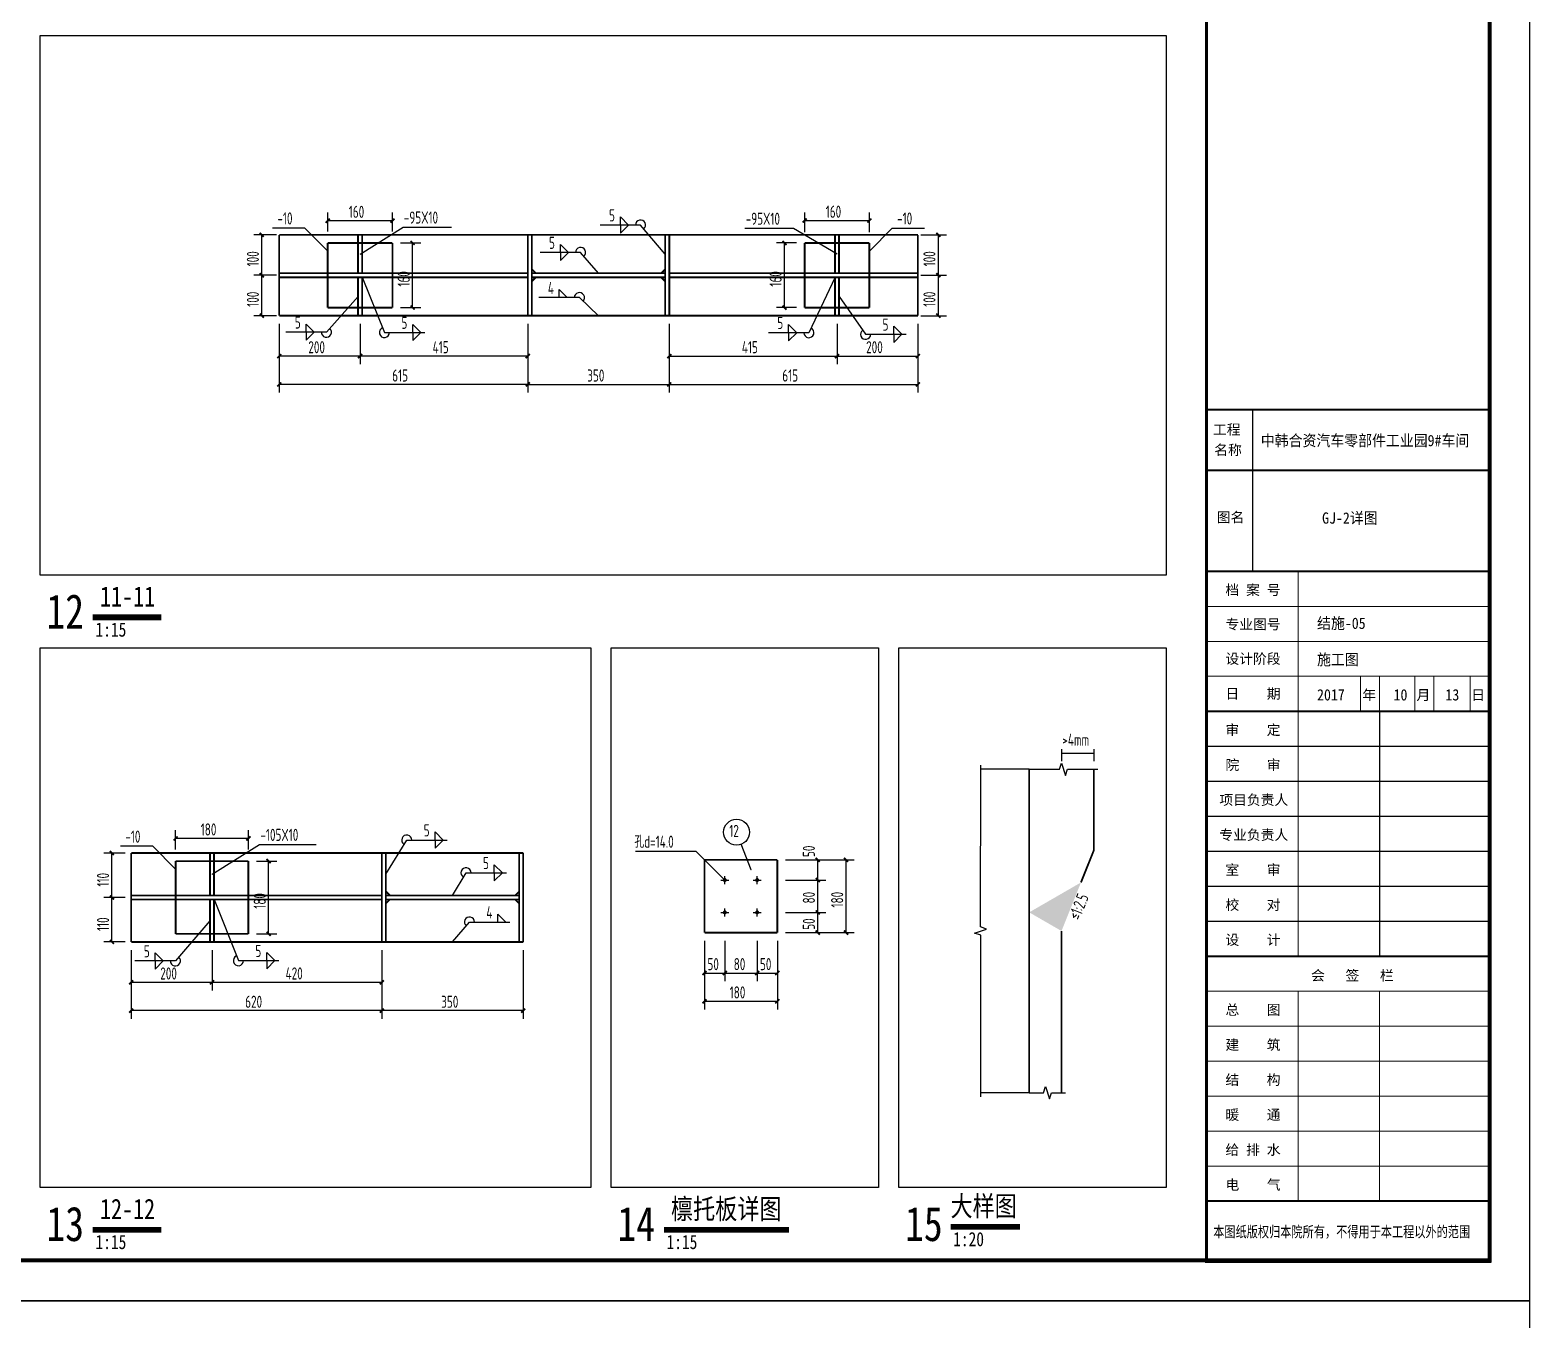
# Model space of a CAD drawing. Extents: x 4043574 to 4201224, y -1031091 to -644991.
# Drawn here: x 4111565 to 4148674, y -972166 to -940255 of the extents above; entities that cross this region are included whole.
import ezdxf

# ---------------------------------------------------------------- set-up
doc = ezdxf.new("R2010")
doc.units = 0
doc.header["$LTSCALE"] = 1000
doc.header["$MEASUREMENT"] = 0
for name, color, linetype in [('DIM_SYMB', 3, 'Continuous'), ('PUB_DIM', 3, 'Continuous'), ('PUB_TEXT', 7, 'Continuous'), ('PUB_TITLE', 4, 'Continuous'), ('墙线__粗线', 214, 'Continuous'), ('尺寸标注', 253, 'Continuous'), ('层10', 253, 'Continuous'), ('层1000', 2, 'Continuous'), ('焊缝标注', 253, 'Continuous'), ('编号标注', 253, 'Continuous'), ('螺栓孔标注', 253, 'Continuous'), ('钢板标注', 253, 'Continuous')]:
    doc.layers.add(name, color=color, linetype=linetype)
doc.layers.add('图签', color=130, linetype='Continuous', lineweight=20)
doc.styles.add('BIANHAO', font='SIMHEI.TTF', dxfattribs={"width": 0.8})
doc.styles.add('BILI', font='SIMHEI.TTF', dxfattribs={"width": 0.7, "height": 350})
doc.styles.add('TSSD', font='tssdeng.shx', dxfattribs={"width": 0.7, "height": 300, "bigfont": 'tssdchn.shx'})
doc.styles.add('TUMING', font='SimSun.ttf', dxfattribs={"width": 0.8, "height": 400})
doc.styles.add('图签字', font='SimSun.ttf', dxfattribs={"height": 250})

# ---------------------------------------------------------------- blocks, each defined once
blk = doc.blocks.new('$titleblk$00000195')
at = {"color": 4}
for p, q in [((-58.64, -136.95), (-58.64, -176.95)), ((-27.25, -211.55), (-27.25, -272.1)), ((-70, -220.2), (0, -220.2)), ((-70, -228.85), (0, -228.85)), ((-70, -237.5), (0, -237.5)), ((-70, -246.15), (0, -246.15)), ((-70, -254.8), (0, -254.8)), ((-70, -263.45), (0, -263.45))]:
    blk.add_line(p, q, dxfattribs=at)
at = {"color": 4, "const_width": 0.5}
blk.add_lwpolyline([(0, 136.4), (-70, 136.4)], dxfattribs=at)
at = {"layer": '图签', "color": 4}
for p, q in [((-40.03, 189.4), (-40.03, 173.4)), ((0, 181.4), (-40.03, 181.4)), ((-70, -185.6), (0, -185.6)), ((0, -194.25), (-70, -194.25)), ((-70, -202.9), (0, -202.9)), ((-52.32, -202.9), (-4.76, -202.9)), ((-47.32, -211.55), (-47.32, -202.9)), ((-31.92, -202.9), (-31.92, -211.55)), ((-27.25, -202.9), (-27.25, -211.55)), ((-18.46, -202.9), (-18.46, -211.55)), ((-13.8, -202.9), (-13.8, -211.55)), ((-4.76, -202.9), (-4.76, -211.55)), ((-4.76, -202.9), (-4.76, -211.55)), ((-47.32, -272.1), (-47.32, -211.55)), ((-4.76, -211.55), (-30.73, -211.55)), ((-27.25, -211.55), (-27.25, -272.1)), ((-70, -272.1), (0, -272.1)), ((-30.73, -272.1), (-52.32, -272.1)), ((-70, -280.75), (0, -280.75)), ((-47.32, -332.65), (-47.32, -280.75)), ((-47.32, -280.75), (-30.73, -280.75)), ((-27.25, -280.75), (-27.25, -332.65)), ((-27.25, -280.75), (-27.25, -332.65)), ((-70, -289.4), (0, -289.4)), ((-70, -298.05), (0, -298.05)), ((-70, -306.7), (0, -306.7)), ((-70, -315.35), (0, -315.35)), ((-70, -324), (0, -324)), ((-30.73, -332.65), (-47.32, -332.65))]:
    blk.add_line(p, q, dxfattribs=at)
at = {"layer": '图签'}
blk.add_line((-47.32, -211.55), (-47.32, -176.95), dxfattribs=at)
at = {"layer": '图签', "color": 4, "const_width": 0.8}
blk.add_lwpolyline([(-70, 226.4), (0, 226.4), (0, -347.6), (-70, -347.6), (-70, 226.4)], close=True, dxfattribs=at)
at = {"layer": '图签', "color": 4, "const_width": 0.5}
for points in [[(0, 189.4), (-70, 189.4)], [(0, 173.4), (-70, 173.4)], [(0, 99.4), (-70, 99.4)], [(0, -136.95), (-70, -136.95)], [(0, -151.95), (-70, -151.95)], [(0, -176.95), (-70, -176.95)], [(0, -211.55), (-70, -211.55)], [(-70, -272.1), (0, -272.1)], [(-70, -272.1), (0, -272.1)], [(-70, -332.65), (0, -332.65)]]:
    blk.add_lwpolyline(points, dxfattribs=at)
at = {"linetype": 'Continuous', "style": '图签字'}
for s, height, p in [('资质证书编号', 2.734, (-67.03, 179.99)), ('单位资质章', 2.734, (-67.7, 168.56)), ('注册师资质章', 2.734, (-67.04, 131.56)), ('工程', 2.5, (-68.41, -143.12)), ('名称', 2.5, (-68.08, -148.18)), ('图名', 2.5, (-67.46, -164.83)), ('档 案 号', 2.5, (-65.31, -182.8)), ('专业图号', 2.5, (-65.31, -191.29)), ('设计阶段', 2.5, (-65.31, -199.8)), ('日    期', 2.5, (-65.31, -208.45)), ('年', 2.5, (-31.46, -208.76)), ('月', 2.5, (-18.05, -208.76)), ('日', 2.5, (-4.55, -208.76)), ('审    定', 2.5, (-65.31, -217.4)), ('院    审', 2.5, (-65.31, -226.05)), ('项目负责人', 2.5, (-66.82, -234.7)), ('专业负责人', 2.5, (-66.82, -243.35)), ('室    审', 2.5, (-65.31, -252)), ('校    对', 2.5, (-65.31, -260.65)), ('设    计', 2.5, (-65.31, -269.3)), ('会   签   栏', 2.5, (-44.14, -278.11)), ('总    图', 2.5, (-65.31, -286.6)), ('建    筑', 2.5, (-65.31, -295.25)), ('结    构', 2.5, (-65.31, -303.9)), ('暖    通', 2.5, (-65.31, -312.55)), ('给 排 水', 2.5, (-65.31, -321.2)), ('电    气', 2.5, (-65.29, -329.85))]:
    blk.add_text(s, height=height, dxfattribs=at).set_placement(p)
at = {"color": 1, "linetype": 'Continuous', "style": '图签字', "width": 0.75}
blk.add_text('本图纸版权归本院所有，不得用于本工程以外的范围', height=2.7, dxfattribs=at).set_placement((-68.33, -341.58))
at = {"layer": 'PUB_DIM', "color": 3, "linetype": 'ByBlock', "style": '图签字', "width": 0.9}
for s, p in [('中韩合资汽车零部件工业园9#车间', (-56.56, -146)), ('施工图', (-42.66, -200.15))]:
    blk.add_text(s, height=2.8, dxfattribs=at).set_placement(p)
at = {"layer": 'PUB_DIM', "color": 1, "linetype": 'ByBlock', "style": '图签字', "width": 0.9}
for s, p in [('2017', (-42.66, -208.87)), ('10', (-23.74, -208.87)), ('13', (-10.91, -208.87))]:
    blk.add_text(s, height=2.8, dxfattribs=at).set_placement(p)

msp = doc.modelspace()

# ---------------------------------------------------------------- linework, layer by layer
at = {"linetype": 'ByBlock', "ltscale": 0.01}
for points in [[(4111815, -940391), (4139671, -940391), (4139671, -953741), (4111815, -953741)], [(4111815, -955541), (4125442, -955541), (4125442, -968891), (4111815, -968891)], [(4125942, -955541), (4132556, -955541), (4132556, -968891), (4125942, -968891)], [(4133056, -955541), (4139671, -955541), (4139671, -968891), (4133056, -968891)]]:
    msp.add_lwpolyline(points, close=True, dxfattribs=at)
at = {"layer": 'DIM_SYMB', "color": 3, "const_width": 143}
for points in [[(4113119, -954784), (4114813, -954784)], [(4113119, -969934), (4114813, -969934)], [(4127246, -969934), (4130339, -969934)]]:
    msp.add_lwpolyline(points, dxfattribs=at)
at = {"layer": 'DIM_SYMB', "color": 3, "const_width": 143, "elevation": 10611}
msp.add_lwpolyline([(4134339, -969864), (4136060, -969864)], dxfattribs=at)
at = {"layer": 'PUB_TITLE'}
for points in [[(4043574, -971691), (4148674, -971691), (4148674, -912291), (4043574, -912291)], [(4043574, -1031091), (4148674, -1031091), (4148674, -971691), (4043574, -971691)]]:
    msp.add_lwpolyline(points, close=True, dxfattribs=at)
at = {"layer": 'PUB_TITLE', "const_width": 100}
msp.add_lwpolyline([(4046074, -970691), (4147674, -970691), (4147674, -913291), (4046074, -913291)], close=True, dxfattribs=at)
at = {"layer": '墙线__粗线', "color": 253, "linetype": 'ByBlock'}
for p, q in [((4137085, -958044, 1602), (4137085, -958344, 1602)), ((4137085, -958144, 1602), (4137885, -958144, 1602)), ((4137885, -958044, 1602), (4137885, -958344, 1602)), ((4135078, -962444, 1602), (4135085, -958444, 1602)), ((4137035, -958544, 1602), (4137085, -958390, 1602)), ((4137085, -958390, 1602), (4137185, -958697, 1602)), ((4136285, -958544, 1602), (4135085, -958544, 1602)), ((4136285, -958544, 1602), (4137035, -958544, 1602)), ((4137185, -958697, 1602), (4137235, -958543, 1602)), ((4137235, -958543, 1602), (4137985, -958544, 1602)), ((4134931, -962594, 1602), (4135232, -962494, 1602)), ((4135085, -962644, 1602), (4134931, -962594, 1602)), ((4135232, -962494, 1602), (4135078, -962444, 1602)), ((4135085, -966644, 1602), (4135085, -962644, 1602)), ((4136285, -966544, 1602), (4135085, -966544, 1602)), ((4136285, -966544, 1602), (4136635, -966544, 1602)), ((4136635, -966544, 1602), (4136685, -966390, 1602)), ((4136685, -966390, 1602), (4136785, -966697, 1602)), ((4136785, -966697, 1602), (4136835, -966544, 1602)), ((4136835, -966544, 1602), (4137185, -966544, 1602))]:
    msp.add_line(p, q, dxfattribs=at)
at = {"layer": '墙线__粗线', "color": 2, "const_width": 45, "elevation": 1602}
for points in [[(4136285, -962082), (4136285, -958544)], [(4137885, -960544), (4137885, -958544)], [(4137565, -961343), (4137885, -960544)]]:
    msp.add_lwpolyline(points, dxfattribs=at)
at = {"layer": '墙线__粗线', "color": 3, "const_width": 45, "elevation": 1602}
for points in [[(4136285, -966544), (4136285, -962082)], [(4137085, -966544), (4137085, -962544)]]:
    msp.add_lwpolyline(points, dxfattribs=at)
at = {"layer": '墙线__粗线'}
msp.add_solid([(4137085, -962544, 1602), (4136285, -962082, 1602), (4137565, -961343, 1602)], dxfattribs=at)
at = {"layer": '尺寸标注', "color": 253, "linetype": 'ByBlock'}
for p, q in [((4118931, -945242), (4118931, -944772)), ((4120531, -945242), (4120531, -944772)), ((4130731, -945258), (4130731, -944769)), ((4132331, -945258), (4132331, -944769)), ((4117666, -945322), (4117099, -945322)), ((4120731, -945522), (4121231, -945522)), ((4130531, -945522), (4130031, -945522)), ((4133607, -945322), (4134237, -945322)), ((4117666, -946322), (4117099, -946322)), ((4133607, -946322), (4134237, -946322)), ((4117666, -947322), (4117099, -947322)), ((4120731, -947122), (4121231, -947122)), ((4130531, -947122), (4130031, -947122)), ((4133607, -947322), (4134237, -947322)), ((4117731, -947522), (4117731, -948522)), ((4117731, -947522), (4117731, -949222)), ((4119731, -947522), (4119731, -948522)), ((4119731, -947522), (4119731, -948522)), ((4123881, -947522), (4123881, -949222)), ((4123881, -947522), (4123881, -948522)), ((4123881, -947522), (4123881, -949222)), ((4127381, -947522), (4127381, -948522)), ((4127381, -947522), (4127381, -949222)), ((4127381, -947522), (4127381, -949222)), ((4131531, -947522), (4131531, -948522)), ((4131531, -947522), (4131531, -948522)), ((4133531, -947522), (4133531, -948522)), ((4133531, -947522), (4133531, -949222)), ((4115168, -960524), (4115168, -960052)), ((4116968, -960524), (4116968, -960052)), ((4113921, -960614), (4113392, -960614)), ((4117168, -960814), (4117668, -960814)), ((4130254, -960783), (4131254, -960783)), ((4130254, -960783), (4131954, -960783)), ((4130254, -961283), (4131254, -961283)), ((4130254, -961283), (4131254, -961283)), ((4113921, -961714), (4113392, -961714)), ((4130254, -962083), (4131254, -962083)), ((4130254, -962083), (4131254, -962083)), ((4130254, -962583), (4131254, -962583)), ((4130254, -962583), (4131954, -962583)), ((4113921, -962814), (4113392, -962814)), ((4117168, -962614), (4117668, -962614)), ((4128254, -962783), (4128254, -963783)), ((4128254, -962783), (4128254, -964483)), ((4128754, -962783), (4128754, -963783)), ((4128754, -962783), (4128754, -963783)), ((4129554, -962783), (4129554, -963783)), ((4129554, -962783), (4129554, -963783)), ((4130054, -962783), (4130054, -963783)), ((4130054, -962783), (4130054, -964483)), ((4114068, -963014), (4114068, -964014)), ((4114068, -963014), (4114068, -964714)), ((4116068, -963014), (4116068, -964014)), ((4116068, -963014), (4116068, -964014)), ((4120268, -963014), (4120268, -964014)), ((4120268, -963014), (4120268, -964714)), ((4120268, -963014), (4120268, -964714)), ((4123768, -963014), (4123768, -964714))]:
    msp.add_line(p, q, dxfattribs=at)
at = {"layer": '尺寸标注'}
for p, q in [((4120531, -944972), (4118931, -944972)), ((4130731, -944969), (4132331, -944969)), ((4117299, -946322), (4117299, -945322)), ((4121031, -947122), (4121031, -945522)), ((4130231, -947122), (4130231, -945522)), ((4134037, -946322), (4134037, -945322)), ((4117299, -947322), (4117299, -946322)), ((4134037, -947322), (4134037, -946322)), ((4119731, -948322), (4117731, -948322)), ((4123881, -948322), (4119731, -948322)), ((4127381, -948322), (4131531, -948322)), ((4131531, -948322), (4133531, -948322)), ((4123881, -949022), (4117731, -949022)), ((4123881, -949022), (4127381, -949022)), ((4127381, -949022), (4133531, -949022)), ((4116968, -960252), (4115168, -960252)), ((4113592, -961714), (4113592, -960614)), ((4117468, -962614), (4117468, -960814)), ((4131054, -961283), (4131054, -960783)), ((4131754, -962583), (4131754, -960783)), ((4131054, -962083), (4131054, -961283)), ((4113592, -962814), (4113592, -961714)), ((4131054, -962583), (4131054, -962083)), ((4128254, -963583), (4128754, -963583)), ((4128754, -963583), (4129554, -963583)), ((4129554, -963583), (4130054, -963583)), ((4116068, -963814), (4114068, -963814)), ((4120268, -963814), (4116068, -963814)), ((4128254, -964283), (4130054, -964283)), ((4120268, -964514), (4114068, -964514)), ((4123768, -964514), (4120268, -964514))]:
    msp.add_line(p, q, dxfattribs=at)
at = {"layer": '尺寸标注', "const_width": 45}
for points in [[(4118881, -945022), (4118981, -944922)], [(4120481, -945022), (4120581, -944922)], [(4130681, -945019), (4130781, -944919)], [(4132281, -945019), (4132381, -944919)], [(4117249, -945272), (4117349, -945372)], [(4120981, -945472), (4121081, -945572)], [(4130181, -945472), (4130281, -945572)], [(4133987, -945272), (4134087, -945372)], [(4117249, -946272), (4117349, -946372)], [(4133987, -946272), (4134087, -946372)], [(4117249, -947272), (4117349, -947372)], [(4120981, -947072), (4121081, -947172)], [(4130181, -947072), (4130281, -947172)], [(4133987, -947272), (4134087, -947372)], [(4117681, -948372), (4117781, -948272)], [(4119681, -948372), (4119781, -948272)], [(4119681, -948372), (4119781, -948272)], [(4123831, -948372), (4123931, -948272)], [(4127331, -948372), (4127431, -948272)], [(4131481, -948372), (4131581, -948272)], [(4131481, -948372), (4131581, -948272)], [(4133481, -948372), (4133581, -948272)], [(4117681, -949072), (4117781, -948972)], [(4123831, -949072), (4123931, -948972)], [(4123831, -949072), (4123931, -948972)], [(4127331, -949072), (4127431, -948972)], [(4127331, -949072), (4127431, -948972)], [(4133481, -949072), (4133581, -948972)], [(4115118, -960302), (4115218, -960202)], [(4116918, -960302), (4117018, -960202)], [(4113542, -960564), (4113642, -960664)], [(4117418, -960764), (4117518, -960864)], [(4131004, -960733), (4131104, -960833)], [(4131704, -960733), (4131804, -960833)], [(4131004, -961233), (4131104, -961333)], [(4131004, -961233), (4131104, -961333)], [(4113542, -961664), (4113642, -961764)], [(4131004, -962033), (4131104, -962133)], [(4131004, -962033), (4131104, -962133)], [(4117418, -962564), (4117518, -962664)], [(4131004, -962533), (4131104, -962633)], [(4131704, -962533), (4131804, -962633)], [(4113542, -962764), (4113642, -962864)], [(4128204, -963633), (4128304, -963533)], [(4128704, -963633), (4128804, -963533)], [(4128704, -963633), (4128804, -963533)], [(4129504, -963633), (4129604, -963533)], [(4129504, -963633), (4129604, -963533)], [(4130004, -963633), (4130104, -963533)], [(4114018, -963864), (4114118, -963764)], [(4116018, -963864), (4116118, -963764)], [(4116018, -963864), (4116118, -963764)], [(4120218, -963864), (4120318, -963764)], [(4114018, -964564), (4114118, -964464)], [(4120218, -964564), (4120318, -964464)], [(4120218, -964564), (4120318, -964464)], [(4123718, -964564), (4123818, -964464)], [(4128204, -964333), (4128304, -964233)], [(4130004, -964333), (4130104, -964233)]]:
    msp.add_lwpolyline(points, dxfattribs=at)
at = {"layer": '尺寸标注', "color": 3, "const_width": 45}
for points in [[(4123981, -945322), (4123881, -945322)], [(4123881, -945322), (4123881, -947322)], [(4123981, -947322), (4123981, -945322)], [(4127381, -945322), (4127281, -945322)], [(4127281, -945322), (4127281, -947322)], [(4127381, -947322), (4127381, -945322)], [(4123981, -946272), (4127281, -946272)], [(4123981, -946372), (4127281, -946372)], [(4123881, -947322), (4123981, -947322)], [(4127281, -947322), (4127381, -947322)], [(4120268, -962814), (4120268, -960614)], [(4120268, -960614), (4120368, -960614)], [(4120368, -960614), (4120368, -962814)], [(4123668, -962814), (4123668, -960614)], [(4123668, -960614), (4123768, -960614)], [(4123768, -960614), (4123768, -962814)], [(4123668, -961664), (4120368, -961664)], [(4123668, -961764), (4120368, -961764)], [(4120368, -962814), (4120268, -962814)], [(4123768, -962814), (4123668, -962814)]]:
    msp.add_lwpolyline(points, dxfattribs=at)
at = {"layer": '层10', "color": 7, "linetype": 'ByBlock'}
for p, q in [((4128654, -961283), (4128854, -961283)), ((4128754, -961383), (4128754, -961183)), ((4129454, -961283), (4129654, -961283)), ((4129554, -961383), (4129554, -961183)), ((4128654, -962083), (4128854, -962083)), ((4128754, -962183), (4128754, -961983)), ((4129454, -962083), (4129654, -962083)), ((4129554, -962183), (4129554, -961983))]:
    msp.add_line(p, q, dxfattribs=at)
at = {"layer": '层10', "const_width": 50}
for points in [[(4128779, -961283, 1), (4128729, -961283, 1), (4128779, -961283, 1)], [(4129579, -961283, 1), (4129529, -961283, 1), (4129579, -961283, 1)], [(4128779, -962083, 1), (4128729, -962083, 1), (4128779, -962083, 1)], [(4129579, -962083, 1), (4129529, -962083, 1), (4129579, -962083, 1)]]:
    msp.add_lwpolyline(points, format="xyb", close=True, dxfattribs=at)
at = {"layer": '层1000', "const_width": 45}
for points in [[(4130054, -960783), (4128254, -960783)], [(4128254, -960783), (4128254, -962583)], [(4130054, -962583), (4130054, -960783)], [(4128254, -962583), (4130054, -962583)]]:
    msp.add_lwpolyline(points, dxfattribs=at)
at = {"layer": '焊缝标注', "color": 253, "linetype": 'ByBlock'}
for p, q in [((4126671, -945080), (4125671, -945080)), ((4126371, -945080), (4126171, -944880)), ((4126171, -945080), (4126171, -944880)), ((4126371, -945080), (4126171, -945280)), ((4126171, -945080), (4126171, -945280)), ((4125186, -945759), (4124186, -945759)), ((4124886, -945759), (4124686, -945559)), ((4124686, -945759), (4124686, -945559)), ((4124886, -945759), (4124686, -945959)), ((4124686, -945759), (4124686, -945959)), ((4125157, -946875), (4124157, -946875)), ((4124857, -946875), (4124657, -946675)), ((4124657, -946875), (4124657, -946675)), ((4118898, -947730), (4117898, -947730)), ((4118598, -947730), (4118398, -947530)), ((4118398, -947730), (4118398, -947530)), ((4118598, -947730), (4118398, -947930)), ((4118398, -947730), (4118398, -947930)), ((4120334, -947738), (4121334, -947738)), ((4121034, -947538), (4121234, -947738)), ((4121034, -947738), (4121034, -947538)), ((4121034, -947938), (4121234, -947738)), ((4121034, -947738), (4121034, -947938)), ((4130833, -947742), (4129833, -947742)), ((4130533, -947742), (4130333, -947542)), ((4130333, -947742), (4130333, -947542)), ((4130533, -947742), (4130333, -947942)), ((4130333, -947742), (4130333, -947942)), ((4132937, -947582), (4133137, -947782)), ((4132937, -947782), (4132937, -947582)), ((4132237, -947782), (4133237, -947782)), ((4132937, -947982), (4133137, -947782)), ((4132937, -947782), (4132937, -947982)), ((4120886, -960294), (4121886, -960294)), ((4121586, -960094), (4121786, -960294)), ((4121586, -960294), (4121586, -960094)), ((4121586, -960494), (4121786, -960294)), ((4121586, -960294), (4121586, -960494)), ((4122352, -961103), (4123352, -961103)), ((4123052, -960903), (4123252, -961103)), ((4123052, -961103), (4123052, -960903)), ((4123052, -961303), (4123252, -961103)), ((4123052, -961103), (4123052, -961303)), ((4123135, -962123), (4123335, -962323)), ((4123135, -962323), (4123135, -962123)), ((4122435, -962323), (4123435, -962323)), ((4115162, -963284), (4114162, -963284)), ((4114862, -963284), (4114662, -963084)), ((4114662, -963284), (4114662, -963084)), ((4114862, -963284), (4114662, -963484)), ((4114662, -963284), (4114662, -963484)), ((4116721, -963277), (4117721, -963277)), ((4117421, -963077), (4117621, -963277)), ((4117421, -963277), (4117421, -963077)), ((4117421, -963477), (4117621, -963277)), ((4117421, -963277), (4117421, -963477))]:
    msp.add_line(p, q, dxfattribs=at)
at = {"layer": '焊缝标注'}
for p, q in [((4127281, -945797), (4126671, -945080)), ((4125631, -946272), (4125186, -945759)), ((4119781, -946372), (4120334, -947738)), ((4131481, -946372), (4130833, -947742)), ((4119681, -946847), (4118898, -947730)), ((4125631, -947322), (4125157, -946875)), ((4131581, -946847), (4132237, -947782)), ((4120368, -961139), (4120886, -960294)), ((4122018, -961664), (4122352, -961103)), ((4116118, -961764), (4116721, -963277)), ((4116018, -962289), (4115162, -963284)), ((4122018, -962814), (4122435, -962323))]:
    msp.add_line(p, q, dxfattribs=at)
at = {"layer": '焊缝标注', "color": 2, "const_width": 45}
for points in [[(4119681, -946272), (4119681, -945322)], [(4119781, -945322), (4119681, -945322)], [(4119781, -946272), (4119781, -945322)], [(4131481, -946272), (4131481, -945322)], [(4131481, -945322), (4131581, -945322)], [(4131581, -946272), (4131581, -945322)], [(4123881, -946272), (4117731, -946272)], [(4127381, -946272), (4133531, -946272)], [(4123881, -946372), (4117731, -946372)], [(4119681, -946372), (4119681, -947322)], [(4119781, -946372), (4119781, -947322)], [(4127381, -946372), (4133531, -946372)], [(4131481, -946372), (4131481, -947322)], [(4131581, -946372), (4131581, -947322)], [(4119781, -947322), (4119681, -947322)], [(4131481, -947322), (4131581, -947322)], [(4116018, -961664), (4116018, -960614)], [(4116118, -960614), (4116018, -960614)], [(4116118, -961664), (4116118, -960614)], [(4120268, -961664), (4114068, -961664)], [(4120268, -961764), (4114068, -961764)], [(4116018, -961764), (4116018, -962814)], [(4116118, -961764), (4116118, -962814)], [(4116118, -962814), (4116018, -962814)]]:
    msp.add_lwpolyline(points, dxfattribs=at)
at = {"layer": '焊缝标注'}
for centre, start, end in [((4126671, -945080), 310.408, 180), ((4125186, -945759), 310.9556, 180), ((4125157, -946875), 316.6964, 180), ((4118898, -947730), 180, 48.4546), ((4120334, -947738), 112.018, 0), ((4130833, -947742), 180, 64.6914), ((4132237, -947782), 125.0198, 0), ((4120886, -960294), 0, 238.5179), ((4122352, -961103), 0, 239.2173), ((4122435, -962323), 0, 229.6884), ((4115162, -963284), 180, 49.2817), ((4116721, -963277), 111.7116, 0)]:
    msp.add_arc(centre, 125, start, end, dxfattribs=at)
for points in [[(4127281, -945797), (4127228, -945711), (4127205, -945731)], [(4125631, -946272), (4125577, -946187), (4125554, -946206)], [(4119781, -946372), (4119805, -946470), (4119833, -946459)], [(4131481, -946372), (4131425, -946456), (4131452, -946469)], [(4119681, -946847), (4119604, -946912), (4119626, -946932)], [(4131581, -946847), (4131626, -946937), (4131651, -946920)], [(4125631, -947322), (4125569, -947242), (4125548, -947264)], [(4120368, -961139), (4120433, -961062), (4120408, -961046)], [(4116118, -961764), (4116141, -961863), (4116169, -961851)], [(4122018, -961664), (4122082, -961586), (4122057, -961570)], [(4116018, -962289), (4115942, -962355), (4115964, -962375)], [(4122018, -962814), (4122094, -962748), (4122072, -962728)]]:
    msp.add_solid(points, dxfattribs=at)
at = {"layer": '编号标注', "color": 253, "linetype": 'ByBlock'}
msp.add_line((4129404, -961033), (4129160, -960398), dxfattribs=at)
at = {"layer": '编号标注', "color": 2, "const_width": 45}
for points in [[(4123881, -945322), (4117731, -945322)], [(4117731, -945322), (4117731, -947322)], [(4118931, -947122), (4118931, -945522)], [(4118931, -945522), (4120531, -945522)], [(4120531, -945522), (4120531, -947122)], [(4123881, -947322), (4123881, -945322)], [(4123981, -945322), (4127281, -945322)], [(4127381, -945322), (4133531, -945322)], [(4127381, -947322), (4127381, -945322)], [(4132331, -945522), (4130731, -945522)], [(4130731, -945522), (4130731, -947122)], [(4132331, -947122), (4132331, -945522)], [(4133531, -945322), (4133531, -947322)], [(4123981, -946172), (4124081, -946272)], [(4127281, -946172), (4127181, -946272)], [(4123981, -946472), (4124081, -946372)], [(4127281, -946472), (4127181, -946372)], [(4117731, -947322), (4123881, -947322)], [(4120531, -947122), (4118931, -947122)], [(4123981, -947322), (4127281, -947322)], [(4133531, -947322), (4127381, -947322)], [(4130731, -947122), (4132331, -947122)], [(4120268, -960614), (4114068, -960614)], [(4114068, -960614), (4114068, -962814)], [(4120268, -962814), (4120268, -960614)], [(4123668, -960614), (4120368, -960614)], [(4115168, -962614), (4115168, -960814)], [(4115168, -960814), (4116968, -960814)], [(4116968, -960814), (4116968, -962614)], [(4120368, -961564), (4120468, -961664)], [(4120368, -961864), (4120468, -961764)], [(4123668, -961564), (4123568, -961664)], [(4123668, -961864), (4123568, -961764)], [(4116968, -962614), (4115168, -962614)], [(4114068, -962814), (4120268, -962814)], [(4123668, -962814), (4120368, -962814)]]:
    msp.add_lwpolyline(points, dxfattribs=at)
at = {"layer": '编号标注', "const_width": 10}
msp.add_lwpolyline([(4129409, -961033, 1), (4129399, -961033, 1), (4129409, -961033, 1)], format="xyb", close=True, dxfattribs=at)
at = {"layer": '编号标注'}
msp.add_circle((4129045, -960099), 320, dxfattribs=at)
at = {"layer": '螺栓孔标注', "color": 253, "linetype": 'ByBlock'}
for p, q in [((4128048, -960575), (4126548, -960575)), ((4128754, -961283), (4128048, -960575))]:
    msp.add_line(p, q, dxfattribs=at)
at = {"layer": '螺栓孔标注', "const_width": 10}
msp.add_lwpolyline([(4128759, -961283, 1), (4128749, -961283, 1), (4128759, -961283, 1)], format="xyb", close=True, dxfattribs=at)
at = {"layer": '钢板标注', "color": 253, "linetype": 'ByBlock'}
for p, q in [((4118366, -945156), (4117566, -945156)), ((4118931, -945722), (4118366, -945156)), ((4119731, -945797), (4120793, -945134)), ((4120793, -945134), (4121993, -945134)), ((4130451, -945164), (4129251, -945164)), ((4131531, -945797), (4130451, -945164)), ((4132331, -945722), (4132897, -945157)), ((4132897, -945157), (4133697, -945157)), ((4114603, -960448), (4113803, -960448)), ((4115168, -961014), (4114603, -960448)), ((4116068, -961139), (4117245, -960405)), ((4117245, -960405), (4118645, -960405))]:
    msp.add_line(p, q, dxfattribs=at)
at = {"layer": '钢板标注', "const_width": 10}
for points in [[(4118936, -945722, 1), (4118926, -945722, 1), (4118936, -945722, 1)], [(4119736, -945797, 1), (4119726, -945797, 1), (4119736, -945797, 1)], [(4131536, -945797, 1), (4131526, -945797, 1), (4131536, -945797, 1)], [(4132336, -945722, 1), (4132326, -945722, 1), (4132336, -945722, 1)], [(4115173, -961014, 1), (4115163, -961014, 1), (4115173, -961014, 1)], [(4116073, -961139, 1), (4116063, -961139, 1), (4116073, -961139, 1)]]:
    msp.add_lwpolyline(points, format="xyb", close=True, dxfattribs=at)

# ---------------------------------------------------------------- block references
at = {"layer": 'PUB_TITLE', "xscale": 100.05, "yscale": 100.05, "zscale": 100.05}
msp.add_blockref('$titleblk$00000195', (4147674, -935943), dxfattribs=at)

# ---------------------------------------------------------------- texts
at = {"layer": 'DIM_SYMB', "color": 7, "style": 'TUMING', "width": 0.8}
for s, height, p in [('11-11', 501, (4113297, -954518)), ('12-12', 501, (4113297, -969668)), ('檩托板详图', 501, (4127423, -969668)), ('大样图', 500.5, (4134339, -969599, 10611))]:
    msp.add_text(s, height=height, dxfattribs=at).set_placement(p)
at = {"layer": 'PUB_DIM', "linetype": 'ByBlock', "style": '图签字', "width": 0.9}
for s, p in [('GJ-2详图', (4143531, -952467)), ('结施-05', (4143406, -955071))]:
    msp.add_text(s, height=280.1, dxfattribs=at).set_placement(p)
at = {"layer": 'PUB_TEXT', "width": 0.8}
for s, height, style, p in [('12', 851.7, 'BIANHAO', (4111973, -955063)), ('1:15', 350.7, 'BILI', (4113185, -955262)), ('13', 851.7, 'BIANHAO', (4111973, -970213)), ('14', 851.7, 'BIANHAO', (4126100, -970213)), ('15', 851.7, 'BIANHAO', (4133215, -970213)), ('1:20', 350.4, 'BILI', (4134404, -970342, 10611)), ('1:15', 350.7, 'BILI', (4113185, -970412)), ('1:15', 350.7, 'BILI', (4127312, -970412))]:
    msp.add_text(s, height=height, dxfattribs=dict(at, style=style)).set_placement(p)
at = {"layer": '墙线__粗线', "color": 253, "style": 'TSSD', "width": 0.7}
msp.add_text('>4mm', height=300, dxfattribs=at).set_placement((4137105, -957962, 1602))
msp.add_text('≤1:2.5', height=300, rotation=68.1989, dxfattribs=at).set_placement((4137527, -962293, 1602))
at = {"layer": '尺寸标注', "style": 'TSSD', "width": 0.7}
for s, p in [('160', (4119451, -944902)), ('160', (4131251, -944899)), ('200', (4118451, -948252)), ('415', (4121526, -948252)), ('415', (4129176, -948252)), ('200', (4132251, -948252)), ('615', (4120526, -948952)), ('350', (4125351, -948952)), ('615', (4130176, -948952)), ('180', (4115788, -960182)), ('50', (4128324, -963513)), ('80', (4128974, -963513)), ('50', (4129624, -963513)), ('200', (4114788, -963744)), ('420', (4117888, -963744)), ('180', (4128874, -964213)), ('620', (4116888, -964444)), ('350', (4121738, -964444))]:
    msp.add_text(s, height=300, dxfattribs=at).set_placement(p)
for s, p in [('100', (4117229, -946102)), ('100', (4133967, -946102)), ('160', (4120961, -946602)), ('160', (4130161, -946602)), ('100', (4117229, -947102)), ('100', (4133967, -947102)), ('50', (4130984, -960713)), ('110', (4113522, -961444)), ('180', (4117398, -961994)), ('80', (4130984, -961863)), ('180', (4131684, -961963)), ('110', (4113522, -962544)), ('50', (4130984, -962513))]:
    msp.add_text(s, height=300, rotation=90, dxfattribs=at).set_placement(p)
at = {"layer": '焊缝标注', "style": 'TSSD', "width": 0.7}
for s, p in [('5', (4125891, -944990)), ('5', (4124406, -945669)), ('4', (4124377, -946785)), ('5', (4118118, -947640)), ('5', (4120754, -947648)), ('5', (4130053, -947652)), ('5', (4132657, -947692)), ('5', (4121306, -960204)), ('5', (4122772, -961013)), ('4', (4122855, -962233)), ('5', (4114382, -963194)), ('5', (4117141, -963187))]:
    msp.add_text(s, height=300, dxfattribs=at).set_placement(p)
at = {"layer": '编号标注', "style": 'TSSD', "width": 0.7}
msp.add_text('12', height=300, dxfattribs=at).set_placement((4128865, -960217))
at = {"layer": '螺栓孔标注', "style": 'TSSD', "width": 0.7}
msp.add_text('孔d=14.0', height=300, dxfattribs=at).set_placement((4126518, -960485))
at = {"layer": '钢板标注', "style": 'TSSD', "width": 0.7}
for s, p in [('-10', (4117686, -945066)), ('-95X10', (4120813, -945044)), ('-95X10', (4129271, -945074)), ('-10', (4133017, -945067)), ('-105X10', (4117265, -960315)), ('-10', (4113923, -960358))]:
    msp.add_text(s, height=300, dxfattribs=at).set_placement(p)

doc.saveas('drawing.dxf')
